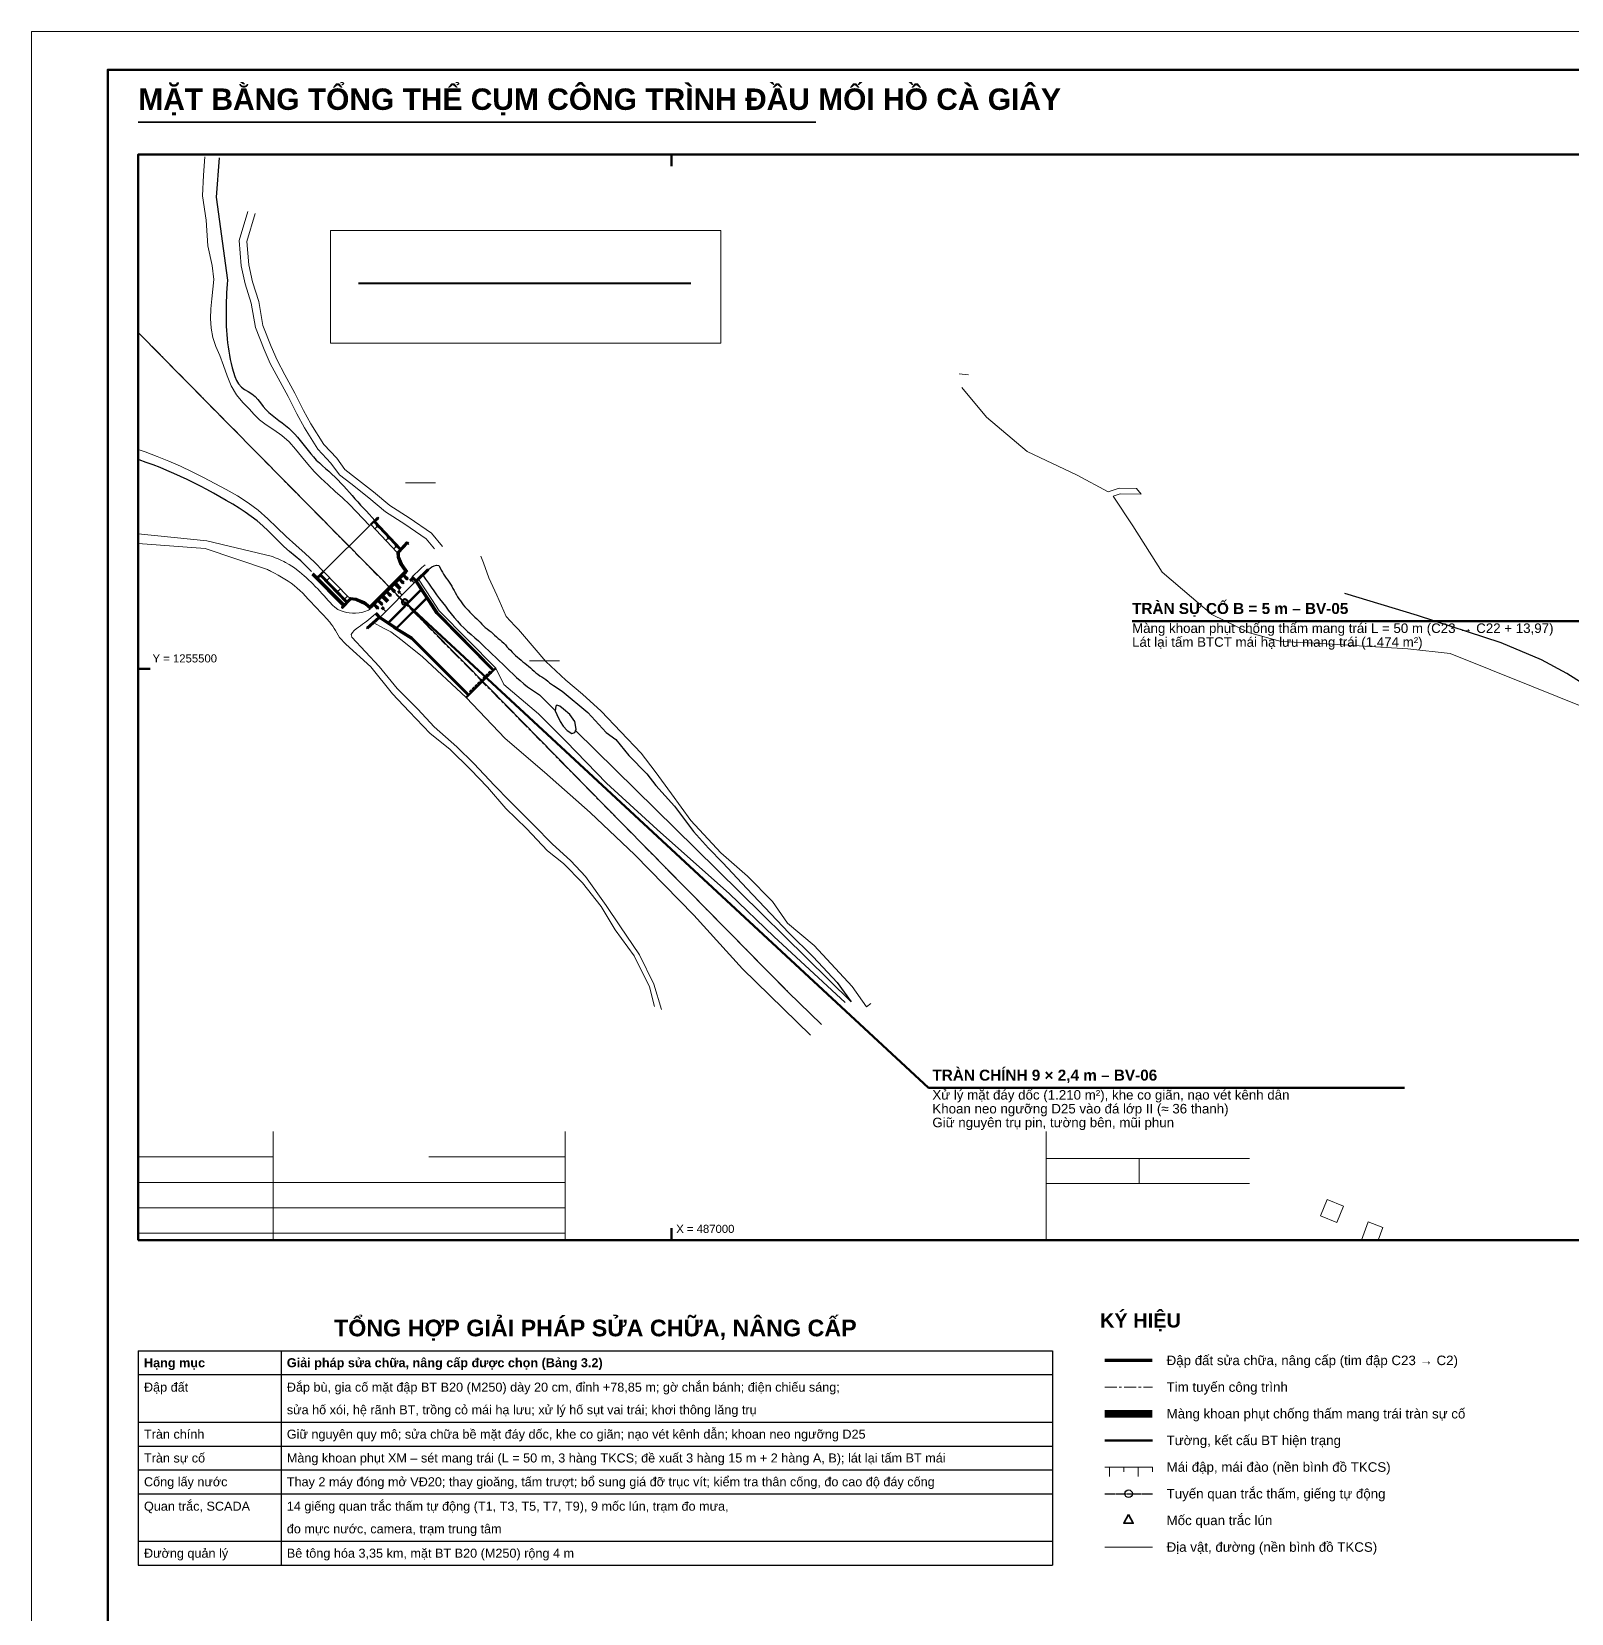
# Model space of a CAD drawing. Header units: millimetres. Extents: x 0 to 1189, y 0 to 841.
# Drawn here: x 0 to 404.3, y 425.8 to 841 of the extents above; entities that cross this region are included whole.
import ezdxf
from ezdxf.enums import TextEntityAlignment as Align

# ---------------------------------------------------------------- set-up
doc = ezdxf.new("R2010")
doc.units = ezdxf.units.MM
doc.linetypes.add('CENTER', pattern=[5.08, 3.175, -0.635, 0.635, -0.635])
doc.linetypes.add('DASHED', pattern=[1.524, 1.27, -0.254])
for name, color, linetype, lineweight in [('BANG', 7, 'CONTINUOUS', 25), ('CHU', 7, 'CONTINUOUS', 25), ('CHU_DAM', 7, 'CONTINUOUS', 35), ('CUNG_TRUOT', 6, 'CONTINUOUS', 35), ('KHUNG', 7, 'CONTINUOUS', 50), ('NEN', 9, 'CONTINUOUS', 13), ('NET_CHINH', 7, 'CONTINUOUS', 50), ('NET_MANH', 8, 'CONTINUOUS', 18), ('NUOC', 5, 'CONTINUOUS', 25), ('SUA_CHUA', 1, 'CONTINUOUS', 50), ('TRUC', 1, 'CENTER', 18)]:
    doc.layers.add(name, color=color, linetype=linetype, lineweight=lineweight)
doc.styles.add('VN', font='arial.ttf')
doc.styles.add('VN_DAM', font='arialbd.ttf')

msp = doc.modelspace()

# ---------------------------------------------------------------- linework, layer by layer
at = {"layer": 'BANG'}
for p, q in [((28, 494.7), (268, 494.7)), ((28, 494.7), (28, 438.45)), ((65.5, 494.7), (65.5, 438.45)), ((268, 494.7), (268, 438.45)), ((28, 488.45), (268, 488.45)), ((28, 475.95), (268, 475.95)), ((28, 469.7), (268, 469.7)), ((28, 463.45), (268, 463.45)), ((28, 457.2), (268, 457.2)), ((28, 444.7), (268, 444.7)), ((28, 438.45), (268, 438.45))]:
    msp.add_line(p, q, dxfattribs=at)
at = {"layer": 'CHU_DAM'}
msp.add_line((28, 817.27), (205.86, 817.27), dxfattribs=at)
at = {"layer": 'CUNG_TRUOT'}
msp.add_lwpolyline([(288, 451.7), (286.75, 449.45), (289.25, 449.45)], close=True, dxfattribs=at)
at = {"layer": 'KHUNG'}
msp.add_lwpolyline([(20, 10), (1179, 10), (1179, 831), (20, 831)], close=True, dxfattribs=at)
at = {"layer": 'NEN'}
msp.add_line((281.75, 443.2), (294.25, 443.2), dxfattribs=at)
at = {"layer": 'NEN', "color": 8}
for points in [[(105.76, 705.25), (103.61, 707.89), (98, 711.72), (92.91, 714.98), (88.5, 718.6), (83.78, 722.34), (80.82, 724.65), (78.56, 727.76), (75.16, 731.41), (71.64, 737.02), (69.6, 740.64), (67.32, 745.19), (64.69, 749.99), (62.65, 753.87), (61.02, 757.58), (58.75, 763.37), (57.67, 769.72), (56.03, 774.8), (55.03, 779.49), (54.52, 786.13), (56.77, 793.8)], [(107.85, 705.85), (104.97, 709.38), (99.11, 713.39), (94.08, 716.6), (89.75, 720.16), (85.01, 723.91), (82.27, 726.05), (80.1, 729.04), (76.76, 732.64), (73.35, 738.05), (71.37, 741.58), (69.09, 746.12), (66.45, 750.93), (64.45, 754.74), (62.87, 758.35), (60.7, 763.9), (59.62, 770.2), (57.97, 775.31), (57.02, 779.78), (56.54, 785.92), (58.69, 793.24)], [(243.51, 751.13), (245.97, 750.91)], [(282.61, 720.17), (274.51, 724.57), (261.42, 730.79), (250.67, 739.76), (244.19, 747.6)], [(282.61, 720.17), (285.54, 721.19), (290.06, 721.07)], [(283.93, 719.05), (285.76, 719.68), (291.34, 719.54)], [(413.62, 661.2), (393.8, 669.18), (372.42, 677.78), (361.36, 678.96), (340.08, 680.31), (328.08, 680.88), (319.75, 683.18), (309.86, 687.97), (296.82, 699.11), (289.14, 711.23), (283.93, 719.05)], [(290.06, 721.07), (291.34, 719.54)], [(28, 709.2), (46.03, 707.3), (63.2, 703.2), (63.94, 702.9), (64.7, 702.59), (65.45, 702.25), (66.19, 701.9), (66.67, 701.66), (67.63, 701.11), (68.34, 700.68), (69.02, 700.21), (69.58, 699.8), (70.33, 699.22), (70.97, 698.7), (71.59, 698.16), (72.05, 697.73), (72.78, 697.03), (73.37, 696.45), (73.72, 696.1), (74.53, 695.29), (75.12, 694.71), (75.69, 694.12), (76.31, 693.46), (76.81, 692.92), (77.35, 692.3), (77.9, 691.69), (78.31, 691.22), (79.02, 690.47), (79.63, 689.92), (80.42, 689.35), (81.01, 689.04), (81.78, 688.74), (82.7, 688.5), (83.4, 688.39), (84.22, 688.31), (85.05, 688.31), (86.01, 688.39), (86.69, 688.52), (87.5, 688.75), (88.46, 689.17), (88.96, 689.44)], [(28, 706.64), (45.53, 705.35), (61.96, 699.77), (62.21, 699.64), (62.45, 699.51), (62.72, 699.37), (63.73, 698.82), (64.69, 698.29), (65.61, 697.78), (66.49, 697.27), (67.33, 696.74), (68.13, 696.18), (68.92, 695.59), (69.68, 694.95), (70.42, 694.27), (71.17, 693.56), (71.91, 692.81), (72.65, 692.03), (73.4, 691.23), (74.16, 690.4), (74.95, 689.56), (75.76, 688.71), (76.59, 687.84), (77.43, 686.93), (78.26, 685.96), (78.66, 685.45), (79.05, 684.92), (79.43, 684.36), (79.8, 683.77), (80.51, 682.55), (80.87, 681.96), (82.53, 680.18), (89.08, 674.24), (94.78, 667.14), (99.14, 662.57), (104.64, 656.75), (109.78, 652.67), (115.27, 647.3), (119.65, 642.63), (124.48, 637.07), (129.93, 631.86), (135.44, 625.96), (139.66, 622.66), (144.67, 617.55), (149.54, 611.3), (153.21, 605.25), (158.17, 598.4), (162.21, 590.23), (163.56, 585.06)], [(117.95, 703.34), (118.67, 701.54), (120, 697.62), (122.12, 693.08), (124.6, 687.51), (126.89, 685.03), (127.81, 684.04), (128.9, 682.87), (135, 675.62), (140.22, 670.77), (144.62, 667.08), (149.5, 662.66), (154.72, 657.22), (160, 651.56), (163.69, 646.79), (168, 640.96), (173.08, 633.96), (180.95, 625.42), (188, 619.3), (194.52, 612.66), (198.44, 606.96), (205.49, 601.08), (215.44, 590.37), (219.17, 585.04)], [(99.95, 697.93), (100.36, 698.33), (100.79, 698.73), (101.2, 699.13), (101.62, 699.53), (102.05, 699.93), (102.47, 700.32), (102.91, 700.7), (103.36, 701.06)], [(90.25, 688.17), (89.65, 687.65), (88.52, 686.67), (87.98, 686.24), (87.44, 685.83), (86.89, 685.43), (86.33, 685.04), (85.78, 684.64), (85.24, 684.24), (84.72, 683.8), (84.24, 683.31), (83.88, 682.72), (84.05, 682.08), (91.23, 674.33), (95.97, 668.54), (101.39, 663.14), (105.73, 658.55), (111.67, 653.26), (116.12, 648.91), (121.5, 643.07), (125.46, 639.08), (131.84, 632.67), (136.69, 627.81), (141.59, 623.29), (145.46, 619.19), (150.86, 611.6), (154.41, 606.29), (159.61, 598.62), (163.37, 590.96), (165.34, 584.31)], [(220.33, 585.92), (219.17, 585.04)]]:
    msp.add_lwpolyline(points, dxfattribs=at)
at = {"layer": 'NEN'}
for points in [[(78.47, 788.8), (180.99, 788.8), (180.99, 759.23), (78.47, 759.23), (78.47, 788.8)], [(85.85, 775.04), (173.1, 775.04)], [(85.85, 774.77), (173.1, 774.77)], [(98.17, 722.57), (106.03, 722.57)], [(130.7, 675.81), (138.56, 675.81)], [(63.42, 552.25), (63.42, 523.77)], [(140.07, 552.25), (140.07, 523.77)], [(266.34, 552.25), (266.34, 523.77)], [(28, 545.59), (63.42, 545.59)], [(104.32, 545.59), (140.07, 545.59)], [(266.34, 545.17), (319.73, 545.17)], [(290.81, 545.17), (290.81, 538.59)], [(28, 538.93), (140.07, 538.93)], [(266.34, 538.59), (319.73, 538.59)], [(28, 532.28), (140.07, 532.28)], [(28, 525.62), (140.07, 525.62)]]:
    msp.add_lwpolyline(points, dxfattribs=at)
at = {"layer": 'NET_CHINH'}
for p, q in [((168, 808.77), (168, 805.65)), ((28, 673.77), (31.12, 673.77)), ((168, 523.77), (168, 526.9)), ((281.75, 471.2), (294.25, 471.2))]:
    msp.add_line(p, q, dxfattribs=at)
msp.add_lwpolyline([(28, 523.77), (1008, 523.77), (1008, 808.77), (28, 808.77)], close=True, dxfattribs=at)
for points in [[(89.06, 711.64), (89.85, 712.41)], [(89.85, 712.41), (90.94, 713.44)], [(89.85, 712.41), (96.75, 705.07)], [(91.08, 713.29), (90.13, 712.4)], [(90.13, 712.4), (96.89, 705.22)], [(90.94, 713.45), (91.08, 713.29)], [(96.89, 701.13), (96.14, 703.08), (96.11, 704.36), (98.54, 707.02)], [(98.5, 699.02), (96.94, 701.16), (96.19, 703.09), (96.16, 704.34), (98.58, 706.98)], [(98.67, 699.2), (97.16, 701.28), (96.44, 703.14), (96.41, 704.24), (98.59, 706.63)], [(98.58, 706.98), (98.94, 706.65)], [(98.59, 706.63), (98.78, 706.46)], [(98.78, 706.46), (98.94, 706.65)], [(81.84, 690.28), (73.66, 698.51)], [(81.92, 690.35), (73.73, 698.58)], [(82.06, 690.49), (73.86, 698.73)], [(82.12, 690.57), (73.94, 698.8)], [(82.83, 691.32), (75.83, 698.52), (75.01, 697.72)], [(75.82, 698.24), (75.15, 697.58)], [(76.61, 699.3), (75.83, 698.52)], [(82.69, 691.18), (75.82, 698.24)], [(98.14, 699.44), (88.72, 689.98)], [(98.16, 699.39), (88.78, 689.97)], [(98.34, 699.15), (89.02, 689.78)], [(98.41, 699.14), (89.02, 689.71)], [(98.46, 698.99), (96.89, 701.13)], [(97.83, 698.35), (98.75, 697.43), (98.54, 697.22), (97.62, 698.14)], [(100.93, 696.61), (99.78, 697.75)], [(100.94, 696.95), (99.95, 697.93)], [(100.93, 696.61), (104.17, 699.69)], [(100.94, 696.95), (103.99, 699.87)], [(103.99, 699.87), (104.17, 699.69)], [(93.25, 693.75), (94.17, 692.83)], [(93.46, 693.96), (94.38, 693.04)], [(102.28, 694.53), (93.62, 685.83)], [(102.31, 694.49), (93.67, 685.8)], [(94.31, 694.81), (95.22, 693.89)], [(94.52, 695.02), (95.44, 694.1)], [(95.44, 694.1), (95.22, 693.89)], [(95.36, 695.87), (96.64, 694.6)], [(95.72, 696.23), (96.98, 694.95)], [(96.56, 697.08), (97.48, 696.16)], [(96.78, 697.29), (97.69, 696.37)], [(97.69, 696.37), (97.48, 696.16)], [(100.93, 696.6), (104.3, 691.47), (106.32, 688.36), (121.21, 673.28), (121.85, 673.91)], [(101.08, 696.73), (104.46, 691.58), (106.47, 688.48), (121.36, 673.42)], [(88.96, 689.44), (87.54, 690.68), (85.13, 691.88), (83.8, 691.99), (81.66, 689.71), (81.47, 689.88), (83.71, 692.26), (85.2, 692.12), (87.67, 690.9), (89.14, 689.62)], [(89.02, 689.78), (88.78, 689.97)], [(89.93, 690.42), (90.85, 689.5)], [(90.15, 690.63), (91.06, 689.71)], [(91.06, 689.71), (90.85, 689.5)], [(92.12, 690.77), (91.91, 690.56), (90.99, 691.48)], [(91.2, 691.69), (92.12, 690.77)], [(91.94, 693.22), (91.94, 693.22)], [(92.05, 692.54), (93.32, 691.27)], [(92.4, 692.9), (93.67, 691.62)], [(94.38, 693.04), (94.17, 692.83)], [(103.72, 692.36), (95.79, 684.4)], [(103.74, 692.31), (95.84, 684.37)], [(87.98, 684.48), (91.17, 687.3)], [(88.15, 684.29), (91.34, 687.11), (95.1, 684.62), (99.72, 681.67), (114.68, 666.77)], [(91.17, 687.3), (90.28, 688.21)], [(91.77, 687.06), (90.45, 688.39)], [(91.77, 687.06), (95.79, 684.4)], [(87.98, 684.48), (88.15, 684.29)], [(95.79, 684.4), (96.54, 683.9)], [(96.52, 683.92), (99.84, 681.83), (114.81, 666.92)], [(114.81, 666.92), (121.21, 673.28)], [(120.34, 672.42), (120.63, 672.7), (120.34, 672.98), (120.06, 672.7), (120.34, 672.42)], [(116.09, 668.19), (116.38, 668.47), (116.09, 668.75), (115.81, 668.47), (116.09, 668.19)], [(116.8, 668.89), (117.09, 669.17), (116.81, 669.46), (116.52, 669.17), (116.8, 668.89)], [(117.51, 669.6), (117.8, 669.88), (117.51, 670.16), (117.23, 669.88), (117.51, 669.6)], [(118.22, 670.3), (118.5, 670.58), (118.22, 670.87), (117.94, 670.59), (118.22, 670.3)], [(118.92, 671.01), (119.21, 671.29), (118.93, 671.57), (118.65, 671.29), (118.92, 671.01)], [(119.64, 671.71), (119.92, 672), (119.64, 672.28), (119.36, 672), (119.64, 671.71)], [(114.11, 666.21), (114.81, 666.92)], [(115.39, 667.48), (115.67, 667.76), (115.39, 668.05), (115.1, 667.76), (115.39, 667.48)]]:
    msp.add_lwpolyline(points, dxfattribs=at)
at = {"layer": 'NET_MANH'}
for p, q in [((281.75, 464.2), (294.25, 464.2)), ((283, 464.2), (283, 461.7)), ((286.75, 464.2), (286.75, 462.95)), ((290.5, 464.2), (290.5, 461.7)), ((294.25, 464.2), (294.25, 462.95))]:
    msp.add_line(p, q, dxfattribs=at)
msp.add_lwpolyline([(0, 0), (1189, 0), (1189, 841), (0, 841)], close=True, dxfattribs=at)
for points in [[(88.75, 711.33), (86.98, 713.23), (85.22, 715.07), (83.44, 716.87), (81.59, 718.62), (79.71, 720.32), (77.82, 722.01), (75.96, 723.74), (74.17, 725.54), (72.5, 727.45), (70.9, 729.44), (69.28, 731.41), (67.59, 733.29), (65.71, 734.99), (63.63, 736.46), (61.59, 737.79), (59.85, 739.09), (58.47, 740.47), (57.09, 741.97), (55.45, 743.67), (53.78, 745.65), (52.37, 747.98), (51.31, 750.63), (50.4, 753.37), (49.42, 755.94), (48.38, 758.32), (47.55, 760.68), (47.1, 763.13), (46.96, 765.67), (47.05, 768.24), (47.28, 770.83), (47.56, 773.4), (47.83, 775.93), (47.41, 779.64), (46.29, 784.76), (45.82, 791.48), (44.83, 797.9), (45.13, 803.36), (45.5, 808.14)], [(28, 731.29), (29.8, 730.69), (32.95, 729.51), (36.05, 728.25), (39.11, 726.9), (42.13, 725.46), (45.13, 723.96), (48.11, 722.41), (51.09, 720.83), (54.01, 719.16), (56.83, 717.35), (59.49, 715.34), (62, 713.13), (64.42, 710.8), (66.84, 708.47), (69.34, 706.22), (71.85, 704.01), (74.28, 701.7), (76.62, 699.3)], [(76.61, 699.3), (89.06, 711.64)], [(97.99, 699.29), (96.72, 701.03), (95.94, 703.04), (95.91, 704.37), (89.06, 711.64)], [(90.94, 711.24), (90.14, 710.5)], [(90.76, 711.44), (90.48, 711.18)], [(91.14, 711.04), (90.86, 710.78)], [(93.81, 708.21), (93, 707.46)], [(93.61, 708.41), (93.34, 708.15)], [(93.99, 708.01), (93.71, 707.75)], [(95.87, 706.02), (95.06, 705.27)], [(95.67, 706.22), (95.39, 705.96)], [(96.05, 705.82), (95.77, 705.56)], [(83.2, 692.53), (76.61, 699.3)], [(77.44, 696.86), (78.25, 697.61)], [(80.25, 693.97), (81.06, 694.72)], [(100.83, 696.69), (91.51, 687.32)], [(96.03, 693.99), (96.54, 693.49)], [(96.21, 694.17), (97.27, 693.11)], [(96.38, 694.35), (96.89, 693.84)], [(99.19, 697.16), (99.69, 696.65)], [(99.36, 697.34), (100.42, 696.28)], [(99.54, 697.51), (100.04, 697.01)], [(101.58, 697.23), (105.04, 691.97), (107.02, 688.92), (121.85, 673.91), (123.99, 669.65), (133.05, 661.92), (140.37, 654.64), (150.97, 643.75), (164.28, 631.55), (183.22, 614.65), (194.9, 603.5), (213.61, 586.15)], [(82.13, 692.05), (82.94, 692.8)], [(88.88, 690.15), (87.36, 691.39), (85.47, 692.23), (83.2, 692.53)], [(91.76, 689.7), (92.27, 689.2)], [(91.94, 689.88), (93, 688.82)], [(92.11, 690.06), (92.62, 689.55)], [(89.86, 685.8), (92.42, 684.43), (94.27, 683.48), (97.3, 681.19), (102.63, 676.85), (114.11, 666.21), (124.36, 655.47), (134.63, 646.59), (146.61, 635.98), (158.41, 624.88), (173.88, 609.06), (186.61, 594.94), (204.54, 577.54)], [(340.15, 534.47), (344.47, 532.69), (342.69, 528.4), (338.38, 530.18), (340.15, 534.47)], [(350.88, 528.53), (349.13, 523.77)], [(353.5, 523.77), (354.74, 527.1), (350.88, 528.53)]]:
    msp.add_lwpolyline(points, dxfattribs=at)
at = {"layer": 'NUOC', "linetype": 'DASHED', "ltscale": 0.375}
msp.add_line((281.75, 457.2), (294.25, 457.2), dxfattribs=at)
at = {"layer": 'NUOC'}
for points in [[(49.27, 807.85), (48.49, 797.59), (51.39, 775.8), (51.32, 774.69), (51.26, 773.57), (51.2, 772.46), (51.15, 771.35), (51.11, 770.24), (51.08, 769.13), (51.06, 768.03), (51.05, 766.93), (51.06, 765.83), (51.08, 764.73), (51.12, 763.64), (51.17, 762.55), (51.25, 761.47), (51.34, 760.38), (51.45, 759.3), (51.6, 758.22), (51.76, 757.13), (51.95, 756.04), (52.16, 754.95), (52.4, 753.84), (52.67, 752.72), (52.98, 751.59), (53.34, 750.49), (53.78, 749.46), (54.35, 748.51), (55.06, 747.71), (55.93, 747.06), (56.89, 746.5), (57.85, 745.92), (58.69, 745.22), (59.42, 744.4), (60.1, 743.52), (60.78, 742.63), (61.52, 741.8), (62.31, 741.04), (63.15, 740.32), (64.03, 739.63), (64.91, 738.96), (65.8, 738.29), (66.67, 737.61), (67.52, 736.9), (68.32, 736.15), (69.08, 735.35), (69.81, 734.52), (70.51, 733.66), (71.2, 732.79), (71.88, 731.92), (72.57, 731.04), (73.27, 730.19), (74, 729.35), (74.75, 728.55), (75.55, 727.78), (76.37, 727.04), (77.2, 726.31), (78.03, 725.58), (78.86, 724.84), (79.66, 724.08), (80.44, 723.3), (81.2, 722.5), (81.95, 721.68), (82.69, 720.86), (83.42, 720.02), (84.14, 719.19), (84.88, 718.36), (85.61, 717.54), (86.37, 716.72), (87.12, 715.92), (87.88, 715.11), (88.63, 714.3), (89.38, 713.49), (90.13, 712.68)], [(28, 762.02), (52.23, 737.44), (81.16, 708.08), (120.11, 668.75), (150.57, 637.64), (198.64, 588.87), (207.41, 580.34)], [(73.44, 699.3), (72.06, 700.7), (70.67, 702.06), (69.21, 703.34), (67.71, 704.57), (66.26, 705.86), (64.86, 707.21), (63.49, 708.59), (62.1, 709.96), (60.69, 711.29), (59.22, 712.55), (57.67, 713.73), (56.08, 714.83), (54.45, 715.89), (52.79, 716.92), (51.12, 717.92), (49.44, 718.9), (47.74, 719.85), (46.04, 720.78), (44.32, 721.69), (42.59, 722.57), (40.84, 723.42), (39.08, 724.24), (37.3, 725.04), (35.52, 725.8), (33.71, 726.54), (31.9, 727.25), (30.07, 727.92), (28.23, 728.56), (28, 728.63)], [(102.73, 698.32), (103.44, 697.28), (104.16, 696.24), (104.87, 695.2), (105.59, 694.17), (106.34, 693.15), (107.09, 692.14), (107.86, 691.14), (108.63, 690.15), (109.4, 689.15), (110.17, 688.16), (110.97, 687.18), (111.79, 686.22), (112.64, 685.29), (113.53, 684.4), (114.47, 683.56), (115.44, 682.74), (116.38, 681.91), (117.31, 681.05), (118.21, 680.18), (119.12, 679.31), (120.03, 678.44), (120.96, 677.58), (121.87, 676.71), (122.78, 675.84), (123.69, 674.96), (124.59, 674.08), (125.5, 673.2), (126.41, 672.33), (127.34, 671.47), (128.28, 670.64), (129.24, 669.83), (130.22, 669.05), (131.24, 668.3), (132.27, 667.59), (133.32, 666.89), (137.5, 662.78)], [(104.17, 699.69), (104.6, 700.19), (105.11, 700.55), (105.69, 700.81), (106.34, 700.98), (106.91, 700.84), (107.28, 700.27), (107.57, 699.67), (107.86, 699.11), (108.16, 698.58), (108.5, 698.05), (108.87, 697.53), (109.24, 697), (109.61, 696.47), (109.95, 695.94), (110.29, 695.4), (110.61, 694.85), (110.92, 694.29), (111.22, 693.73), (111.53, 693.17), (111.85, 692.62), (112.19, 692.08), (112.56, 691.56), (112.93, 691.04), (113.33, 690.54), (113.74, 690.05), (114.16, 689.57), (114.59, 689.11), (115.04, 688.65), (115.49, 688.2), (115.95, 687.76), (116.41, 687.32), (116.86, 686.86), (117.3, 686.4), (117.73, 685.94), (118.18, 685.48), (118.64, 685.03), (119.11, 684.61), (119.62, 684.22), (120.12, 683.83), (120.63, 683.44), (121.11, 683.02), (121.56, 682.58), (122.03, 682.14), (122.51, 681.72), (123.01, 681.32), (123.49, 680.91), (123.94, 680.46), (124.38, 680), (124.81, 679.52), (125.24, 679.05), (125.69, 678.6), (126.14, 678.15), (126.6, 677.71), (127.06, 677.27), (127.53, 676.83), (128, 676.41), (128.5, 676), (129, 675.6), (129.5, 675.21), (129.99, 674.81), (130.48, 674.4), (130.96, 673.98), (131.44, 673.56), (131.91, 673.12), (132.38, 672.69), (132.87, 672.29), (133.39, 671.93), (133.93, 671.59), (134.48, 671.25), (135, 670.89), (135.5, 670.5), (136, 670.1), (136.5, 669.71), (137.01, 669.32), (139.26, 667.91), (146.03, 662.3), (150.81, 657.04), (153.4, 655.2), (156.82, 650.97), (161.56, 646.19), (163.9, 643.11), (168.77, 637.7), (173.75, 631.03), (177.72, 626.67), (181.46, 622.81), (187.81, 616.04), (198.8, 604.45), (205.22, 598.1), (211.5, 591.35), (215.16, 586.3)], [(415.25, 664.8), (403.08, 672.47), (396.44, 676.13), (385.81, 680.55), (363.83, 687.71), (344.75, 693.52)], [(140.58, 657.53), (141.84, 656.76), (142.65, 657.01), (142.99, 657.92), (142.64, 659.92), (141.32, 661.73), (139.63, 663.18), (138.65, 663.94), (137.88, 664.22), (137.64, 663.96), (137.49, 662.72), (137.88, 661.78), (138.78, 659.88), (139.59, 658.67), (140.58, 657.53)], [(142.84, 657.52), (174.32, 626.54), (215.16, 586.3)]]:
    msp.add_lwpolyline(points, dxfattribs=at)
msp.add_circle((288, 457.2), 1, dxfattribs=at)
at = {"layer": 'SUA_CHUA'}
for p, q in [((98, 691.27), (235.5, 563.77)), ((428.93, 686.27), (288.93, 686.27)), ((235.5, 563.77), (360.5, 563.77))]:
    msp.add_line(p, q, dxfattribs=at)
at = {"layer": 'SUA_CHUA', "const_width": 0.875}
msp.add_lwpolyline([(281.75, 492.2), (294.25, 492.2)], dxfattribs=at)
at = {"layer": 'SUA_CHUA', "color": 6, "const_width": 2}
msp.add_lwpolyline([(281.75, 478.2), (294.25, 478.2)], dxfattribs=at)
at = {"layer": 'SUA_CHUA'}
msp.add_circle((98, 691.27), 0.75, dxfattribs=at)
at = {"layer": 'TRUC'}
msp.add_line((281.75, 485.2), (294.25, 485.2), dxfattribs=at)
msp.add_lwpolyline([(28, 762.02), (198.64, 588.87)], dxfattribs=at)
msp.add_lwpolyline([(28, 762.02), (198.64, 588.87)], dxfattribs=at)

# ---------------------------------------------------------------- texts
at = {"layer": 'CHU', "style": 'VN'}
for s, height, p in [('Màng khoan phụt chống thấm mang trái L = 50 m (C23 → C22 + 13,97)', 2.5, (288.93, 682.4)), ('Lát lại tấm BTCT mái hạ lưu mang trái (1.474 m²)', 2.5, (288.93, 678.77)), ('Y = 1255500', 2.125, (31.75, 674.77)), ('Xử lý mặt đáy dốc (1.210 m²), khe co giãn, nạo vét kênh dẫn', 2.5, (236.5, 559.9)), ('Khoan neo ngưỡng D25 vào đá lớp II (≈ 36 thanh)', 2.5, (236.5, 556.27)), ('Giữ nguyên trụ pin, tường bên, mũi phun', 2.5, (236.5, 552.65)), ('X = 487000', 2.125, (169.25, 525.02))]:
    msp.add_text(s, height=height, dxfattribs=at).set_placement(p, align=Align.BOTTOM_LEFT)
for s, height, p in [('Đập đất sửa chữa, nâng cấp (tim đập C23 → C2)', 2.5, (298, 492.2)), ('Đập đất', 2.375, (29.5, 485.17)), ('Đắp bù, gia cố mặt đập BT B20 (M250) dày 20 cm, đỉnh +78,85 m; gờ chắn bánh; điện chiếu sáng;', 2.375, (67, 485.17)), ('Tim tuyến công trình', 2.5, (298, 485.2)), ('sửa hố xói, hệ rãnh BT, trồng cỏ mái hạ lưu; xử lý hố sụt vai trái; khơi thông lăng trụ', 2.375, (67, 479.23)), ('Màng khoan phụt chống thấm mang trái tràn sự cố', 2.5, (298, 478.2)), ('Tràn chính', 2.375, (29.5, 472.83)), ('Giữ nguyên quy mô; sửa chữa bề mặt đáy dốc, khe co giãn; nạo vét kênh dẫn; khoan neo ngưỡng D25', 2.375, (67, 472.83)), ('Tường, kết cấu BT hiện trạng', 2.5, (298, 471.2)), ('Tràn sự cố', 2.375, (29.5, 466.58)), ('Màng khoan phụt XM – sét mang trái (L = 50 m, 3 hàng TKCS; đề xuất 3 hàng 15 m + 2 hàng A, B); lát lại tấm BT mái', 2.375, (67, 466.58)), ('Mái đập, mái đào (nền bình đồ TKCS)', 2.5, (298, 464.2)), ('Cống lấy nước', 2.375, (29.5, 460.33)), ('Thay 2 máy đóng mở VĐ20; thay gioăng, tấm trượt; bổ sung giá đỡ trục vít; kiểm tra thân cống, đo cao độ đáy cống', 2.375, (67, 460.33)), ('Tuyến quan trắc thấm, giếng tự động', 2.5, (298, 457.2)), ('Quan trắc, SCADA', 2.375, (29.5, 453.92)), ('14 giếng quan trắc thấm tự động (T1, T3, T5, T7, T9), 9 mốc lún, trạm đo mưa,', 2.375, (67, 453.92)), ('đo mực nước, camera, trạm trung tâm', 2.375, (67, 447.98)), ('Mốc quan trắc lún', 2.5, (298, 450.2)), ('Địa vật, đường (nền bình đồ TKCS)', 2.5, (298, 443.2)), ('Đường quản lý', 2.375, (29.5, 441.58)), ('Bê tông hóa 3,35 km, mặt BT B20 (M250) rộng 4 m', 2.375, (67, 441.58))]:
    msp.add_text(s, height=height, dxfattribs=at).set_placement(p, align=Align.MIDDLE_LEFT)
at = {"layer": 'CHU_DAM', "style": 'VN_DAM'}
for s, height, p in [('MẶT BẰNG TỔNG THỂ CỤM CÔNG TRÌNH ĐẦU MỐI HỒ CÀ GIÂY', 5.625, (28, 818.77)), ('TRÀN SỰ CỐ B = 5 m – BV-05', 2.875, (288.93, 687.27)), ('TRÀN CHÍNH 9 × 2,4 m – BV-06', 2.875, (236.5, 564.77)), ('KÝ HIỆU', 3.75, (280.5, 499.7))]:
    msp.add_text(s, height=height, dxfattribs=at).set_placement(p, align=Align.BOTTOM_LEFT)
msp.add_text('TỔNG HỢP GIẢI PHÁP SỬA CHỮA, NÂNG CẤP', height=4.375, dxfattribs=at).set_placement((148, 497.2), align=Align.BOTTOM_CENTER)
for s, p in [('Hạng mục', (29.5, 491.58)), ('Giải pháp sửa chữa, nâng cấp được chọn (Bảng 3.2)', (67, 491.58))]:
    msp.add_text(s, height=2.375, dxfattribs=at).set_placement(p, align=Align.MIDDLE_LEFT)

doc.saveas('drawing.dxf')
